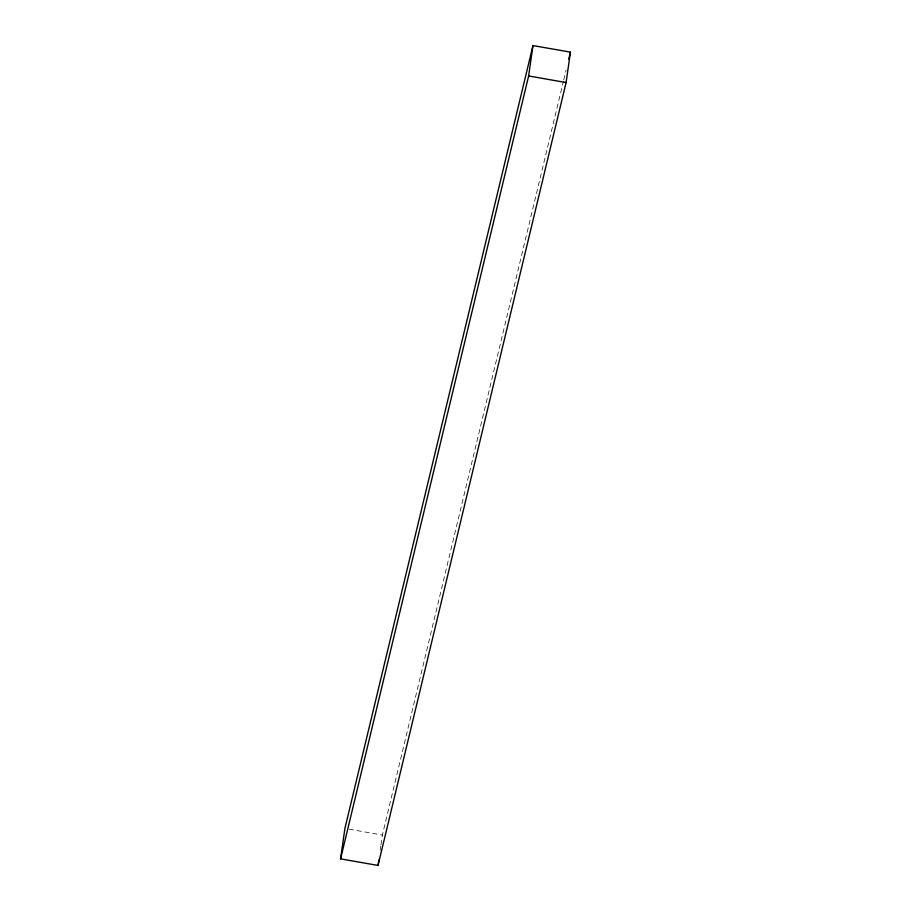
<?xml version="1.0" encoding="UTF-8"?>
<svg xmlns="http://www.w3.org/2000/svg" width="911" height="911" viewBox="0 0 911 911"><rect width="100%" height="100%" fill="white"/><g stroke="black" fill="none" stroke-linecap="round" stroke-linejoin="round"><path stroke-width="0.68" stroke-dasharray="4.55 3.42" d="M380.194 850.248L380.775 846.103M380.98 844.713L382.358 835.045L563.442 81.193M563.772 79.815L566.107 70.124M349.072 829.181L382.358 835.045"/><path stroke-width="1.37" d="M340.577 858.857L344.905 828.441L532.969 45.55L570.423 52.143L566.095 82.559L378.031 865.45L340.577 858.857L528.642 75.955L532.969 45.55M378.031 865.45L378.817 859.916M568.76 59.067L570.423 52.143M528.642 75.955L566.095 82.559"/></g></svg>
